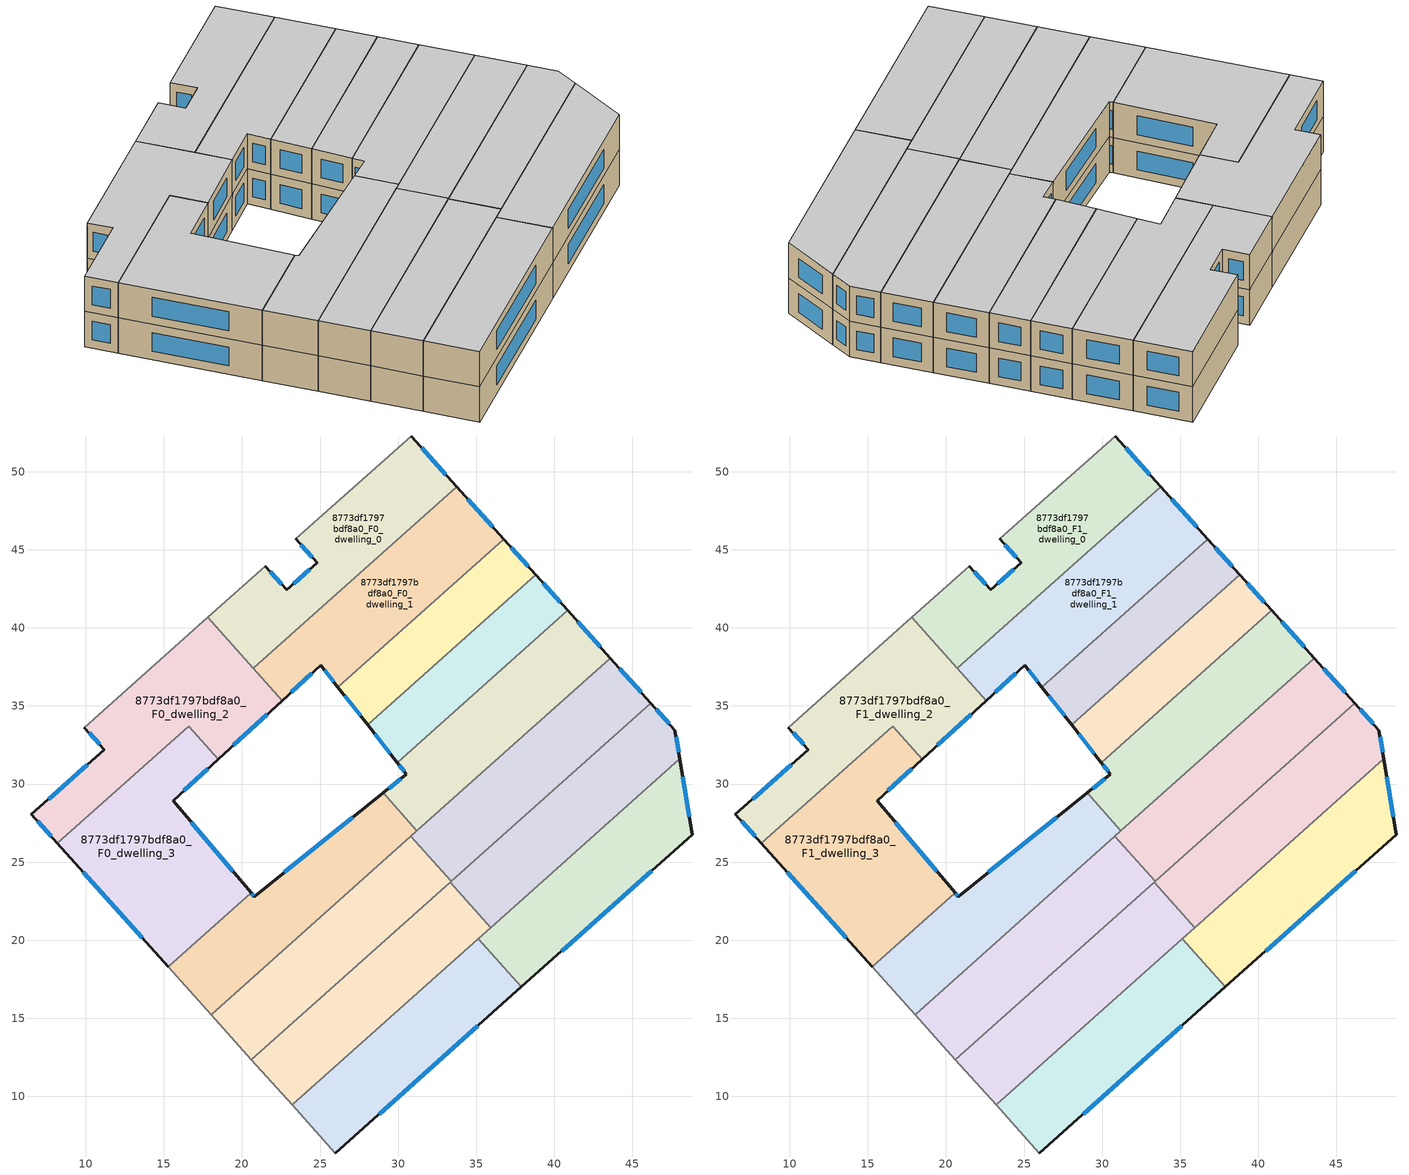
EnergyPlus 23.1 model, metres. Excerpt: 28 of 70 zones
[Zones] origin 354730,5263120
8773df1797bdf8a0_F0_dwelling_0
 floor ground (EU_floor_Construction): 30.83,52.29 33.75,49.03 20.73,37.41 17.82,40.68 21.49,43.95 22.85,42.43 24.81,44.17 23.45,45.7 z0
 wall outside (EU_wall_Construction): 23.45,45.7 24.81,44.17 22.85,42.43 21.49,43.95 / 33.75,49.03 30.83,52.29 z0:3
 wall adiabatic (EU_wall_Construction): 30.83,52.29 23.45,45.7 / 21.49,43.95 17.82,40.68 z0:3
 wall to 8773df1797bdf8a0_F0_dwelling_1 (EU_wall_Construction): 20.73,37.41 33.75,49.03 z0:3
 wall to 8773df1797bdf8a0_F0_dwelling_2 (EU_wall_Construction): 17.82,40.68 20.73,37.41 z0:3
 window (EU_Window_Construction): 22.53,42.79 21.81,43.6 / 24.35,43.76 23.31,42.84 / 23.77,45.34 24.49,44.53 / 33.06,49.8 31.51,51.52 z0.7:2.3
8773df1797bdf8a0_F0_dwelling_1
 floor ground (EU_floor_Construction): 33.75,49.03 36.76,45.68 26.15,36.21 25.05,37.62 22.57,35.35 20.73,37.41 z0
 wall outside (EU_wall_Construction): 36.76,45.68 33.75,49.03 / 22.57,35.35 25.05,37.62 26.15,36.21 z0:3
 wall to 8773df1797bdf8a0_F0_dwelling_4 (EU_wall_Construction): 26.15,36.21 36.76,45.68 z0:3
 wall to 8773df1797bdf8a0_F0_dwelling_2 (EU_wall_Construction): 20.73,37.41 22.57,35.35 z0:3
 window (EU_Window_Construction): 36.05,46.47 34.45,48.25 / 25.31,37.29 25.89,36.54 / 23.15,35.88 24.47,37.08 z0.7:2.3
8773df1797bdf8a0_F0_dwelling_10
 floor ground (EU_floor_Construction): 47.72,33.46 48.02,31.62 35.91,20.81 33.32,23.71 46.17,35.19 z0
 wall outside (EU_wall_Construction): 48.02,31.62 47.72,33.46 46.17,35.19 z0:3
 wall to 8773df1797bdf8a0_F0_dwelling_11 (EU_wall_Construction): 33.32,23.71 35.91,20.81 z0:3
 wall to 8773df1797bdf8a0_F0_dwelling_12 (EU_wall_Construction): 35.91,20.81 48.02,31.62 z0:3
 wall to 8773df1797bdf8a0_F0_dwelling_8 (EU_wall_Construction): 46.17,35.19 33.39,23.77 z0:3
 wall to 8773df1797bdf8a0_F0_dwelling_9 (EU_wall_Construction): 33.39,23.77 33.32,23.71 z0:3
 window (EU_Window_Construction): 47.95,32.05 47.79,33.03 / 47.36,33.87 46.54,34.78 z0.7:2.3
8773df1797bdf8a0_F0_dwelling_11
 floor ground (EU_floor_Construction): 33.32,23.71 35.91,20.81 23.21,9.47 20.61,12.37 z0
 wall adiabatic (EU_wall_Construction): 20.61,12.37 23.21,9.47 z0:3
 wall to 8773df1797bdf8a0_F0_dwelling_13 (EU_wall_Construction): 23.21,9.47 35.13,20.11 z0:3
 wall to 8773df1797bdf8a0_F0_dwelling_9 (EU_wall_Construction): 33.32,23.71 20.61,12.37 z0:3
 wall to 8773df1797bdf8a0_F0_dwelling_12 (EU_wall_Construction): 35.13,20.11 35.91,20.81 z0:3
8773df1797bdf8a0_F0_dwelling_12
 floor ground (EU_floor_Construction): 48.02,31.62 48.81,26.75 37.9,17.01 35.13,20.11 z0
 wall outside (EU_wall_Construction): 37.9,17.01 48.81,26.75 48.02,31.62 z0:3
 wall to 8773df1797bdf8a0_F0_dwelling_13 (EU_wall_Construction): 35.13,20.11 37.9,17.01 z0:3
 window (EU_Window_Construction): 40.46,19.3 46.25,24.46 / 48.63,27.89 48.21,30.48 z0.7:2.3
8773df1797bdf8a0_F0_dwelling_13
 floor ground (EU_floor_Construction): 35.13,20.11 37.9,17.01 25.98,6.38 23.21,9.47 z0
 wall outside (EU_wall_Construction): 25.98,6.38 37.9,17.01 z0:3
 wall adiabatic (EU_wall_Construction): 23.21,9.47 25.98,6.38 z0:3
 window (EU_Window_Construction): 28.78,8.88 35.1,14.51 z0.7:2.3
8773df1797bdf8a0_F0_dwelling_2
 floor ground (EU_floor_Construction): 17.82,40.68 22.57,35.35 18.47,31.59 16.58,33.71 8.18,26.21 6.52,28.06 11.18,32.21 9.92,33.62 z0
 wall outside (EU_wall_Construction): 9.92,33.62 11.18,32.21 6.52,28.06 8.18,26.21 / 18.47,31.59 22.57,35.35 z0:3
 wall adiabatic (EU_wall_Construction): 17.82,40.68 9.92,33.62 z0:3
 wall to 8773df1797bdf8a0_F0_dwelling_3 (EU_wall_Construction): 8.18,26.21 16.58,33.71 18.47,31.59 z0:3
 window (EU_Window_Construction): 10.09,31.24 7.62,29.03 / 10.21,33.29 10.89,32.54 / 19.44,32.47 21.61,34.47 / 6.91,27.62 7.79,26.64 z0.7:2.3
8773df1797bdf8a0_F0_dwelling_3
 floor ground (EU_floor_Construction): 18.47,31.59 15.59,28.94 20.59,23.03 15.29,18.3 8.18,26.21 16.58,33.71 z0
 wall outside (EU_wall_Construction): 20.59,23.03 15.59,28.94 18.47,31.59 / 8.18,26.21 15.29,18.3 z0:3
 wall to 8773df1797bdf8a0_F0_dwelling_7 (EU_wall_Construction): 15.29,18.3 20.59,23.03 z0:3
 window (EU_Window_Construction): 16.26,29.57 17.8,30.97 / 19.41,24.42 16.76,27.56 / 9.85,24.35 13.62,20.15 z0.7:2.3
8773df1797bdf8a0_F0_dwelling_4
 floor ground (EU_floor_Construction): 36.76,45.68 38.81,43.39 28.05,33.79 26.15,36.21 z0
 wall outside (EU_wall_Construction): 38.81,43.39 36.76,45.68 / 26.15,36.21 28.05,33.79 z0:3
 wall to 8773df1797bdf8a0_F0_dwelling_5 (EU_wall_Construction): 28.05,33.79 38.81,43.39 z0:3
 window (EU_Window_Construction): 38.33,43.93 37.24,45.15 / 26.59,35.64 27.6,34.36 z0.7:2.3
8773df1797bdf8a0_F0_dwelling_5
 floor ground (EU_floor_Construction): 38.81,43.39 40.85,41.12 29.94,31.38 28.05,33.79 z0
 wall outside (EU_wall_Construction): 40.85,41.12 38.81,43.39 / 28.05,33.79 29.94,31.38 z0:3
 wall to 8773df1797bdf8a0_F0_dwelling_6 (EU_wall_Construction): 29.94,31.38 40.85,41.12 z0:3
 window (EU_Window_Construction): 40.37,41.65 39.29,42.86 / 28.49,33.22 29.5,31.94 z0.7:2.3
8773df1797bdf8a0_F0_dwelling_6
 floor ground (EU_floor_Construction): 40.85,41.12 43.59,38.07 31.2,27 29.03,29.43 30.53,30.63 29.94,31.38 z0
 wall outside (EU_wall_Construction): 43.59,38.07 40.85,41.12 / 29.94,31.38 30.53,30.63 29.03,29.43 z0:3
 wall to 8773df1797bdf8a0_F0_dwelling_7 (EU_wall_Construction): 29.03,29.43 31.2,27 z0:3
 wall to 8773df1797bdf8a0_F0_dwelling_8 (EU_wall_Construction): 31.2,27 43.59,38.07 z0:3
 window (EU_Window_Construction): 42.95,38.78 41.49,40.4 / 30.17,30.35 29.38,29.71 / 30.08,31.2 30.39,30.81 z0.7:2.3
8773df1797bdf8a0_F0_dwelling_7
 floor ground (EU_floor_Construction): 29.03,29.43 31.2,27 18.02,15.25 15.29,18.3 20.59,23.03 20.78,22.8 z0
 wall outside (EU_wall_Construction): 29.03,29.43 20.78,22.8 20.59,23.03 z0:3
 wall adiabatic (EU_wall_Construction): 15.29,18.3 18.02,15.25 z0:3
 wall to 8773df1797bdf8a0_F0_dwelling_9 (EU_wall_Construction): 18.02,15.25 30.81,26.66 z0:3
 wall to 8773df1797bdf8a0_F0_dwelling_8 (EU_wall_Construction): 30.81,26.66 31.2,27 z0:3
 window (EU_Window_Construction): 27.09,27.87 22.72,24.36 / 20.74,22.85 20.63,22.98 z0.7:2.3
8773df1797bdf8a0_F0_dwelling_8
 floor ground (EU_floor_Construction): 43.59,38.07 46.17,35.19 33.39,23.77 30.81,26.66 z0
 wall outside (EU_wall_Construction): 46.17,35.19 43.59,38.07 z0:3
 wall to 8773df1797bdf8a0_F0_dwelling_9 (EU_wall_Construction): 30.81,26.66 33.39,23.77 z0:3
 window (EU_Window_Construction): 45.57,35.86 44.2,37.39 z0.7:2.3
8773df1797bdf8a0_F0_dwelling_9
 floor ground (EU_floor_Construction): 30.81,26.66 33.39,23.77 20.61,12.37 18.02,15.25 z0
 wall adiabatic (EU_wall_Construction): 18.02,15.25 20.61,12.37 z0:3
8773df1797bdf8a0_F1_dwelling_0
 floor to 8773df1797bdf8a0_F0_dwelling_0 (EU_floor_Construction): 30.83,52.29 33.75,49.03 20.73,37.41 17.82,40.68 21.49,43.95 22.85,42.43 24.81,44.17 23.45,45.7 z3
 wall outside (EU_wall_Construction): 23.45,45.7 24.81,44.17 22.85,42.43 21.49,43.95 / 33.75,49.03 30.83,52.29 z3:6
 wall adiabatic (EU_wall_Construction): 30.83,52.29 23.45,45.7 / 21.49,43.95 17.82,40.68 z3:6
 wall to 8773df1797bdf8a0_F1_dwelling_1 (EU_wall_Construction): 20.73,37.41 33.75,49.03 z3:6
 wall to 8773df1797bdf8a0_F1_dwelling_2 (EU_wall_Construction): 17.82,40.68 20.73,37.41 z3:6
 window (EU_Window_Construction): 22.53,42.79 21.81,43.6 / 24.35,43.76 23.31,42.84 / 23.77,45.34 24.49,44.53 / 33.06,49.8 31.51,51.52 z3.7:5.3
 ceiling to 8773df1797bdf8a0_F2_dwelling_0 (EU_floor_Construction): 24.81,44.17 22.85,42.43 21.49,43.95 17.82,40.68 20.73,37.41 33.75,49.03 30.83,52.29 23.45,45.7 z6
8773df1797bdf8a0_F1_dwelling_1
 floor to 8773df1797bdf8a0_F0_dwelling_1 (EU_floor_Construction): 33.75,49.03 36.76,45.68 26.15,36.21 25.05,37.62 22.57,35.35 20.73,37.41 z3
 wall outside (EU_wall_Construction): 36.76,45.68 33.75,49.03 / 22.57,35.35 25.05,37.62 26.15,36.21 z3:6
 wall to 8773df1797bdf8a0_F1_dwelling_4 (EU_wall_Construction): 26.15,36.21 36.76,45.68 z3:6
 wall to 8773df1797bdf8a0_F1_dwelling_2 (EU_wall_Construction): 20.73,37.41 22.57,35.35 z3:6
 window (EU_Window_Construction): 36.05,46.47 34.45,48.25 / 25.31,37.29 25.89,36.54 / 23.15,35.88 24.47,37.08 z3.7:5.3
 ceiling to 8773df1797bdf8a0_F2_dwelling_1 (EU_floor_Construction): 36.76,45.68 33.75,49.03 20.73,37.41 22.57,35.35 25.05,37.62 26.15,36.21 z6
8773df1797bdf8a0_F1_dwelling_10
 floor to 8773df1797bdf8a0_F0_dwelling_10 (EU_floor_Construction): 47.72,33.46 48.02,31.62 35.91,20.81 33.32,23.71 46.17,35.19 z3
 wall outside (EU_wall_Construction): 48.02,31.62 47.72,33.46 46.17,35.19 z3:6
 wall to 8773df1797bdf8a0_F1_dwelling_11 (EU_wall_Construction): 33.32,23.71 35.91,20.81 z3:6
 wall to 8773df1797bdf8a0_F1_dwelling_12 (EU_wall_Construction): 35.91,20.81 48.02,31.62 z3:6
 wall to 8773df1797bdf8a0_F1_dwelling_8 (EU_wall_Construction): 46.17,35.19 33.39,23.77 z3:6
 wall to 8773df1797bdf8a0_F1_dwelling_9 (EU_wall_Construction): 33.39,23.77 33.32,23.71 z3:6
 window (EU_Window_Construction): 47.95,32.05 47.79,33.03 / 47.36,33.87 46.54,34.78 z3.7:5.3
 ceiling to 8773df1797bdf8a0_F2_dwelling_10 (EU_floor_Construction): 48.02,31.62 47.72,33.46 46.17,35.19 33.32,23.71 35.91,20.81 z6
8773df1797bdf8a0_F1_dwelling_11
 floor to 8773df1797bdf8a0_F0_dwelling_11 (EU_floor_Construction): 33.32,23.71 35.91,20.81 23.21,9.47 20.61,12.37 z3
 wall adiabatic (EU_wall_Construction): 20.61,12.37 23.21,9.47 z3:6
 wall to 8773df1797bdf8a0_F1_dwelling_13 (EU_wall_Construction): 23.21,9.47 35.13,20.11 z3:6
 wall to 8773df1797bdf8a0_F1_dwelling_9 (EU_wall_Construction): 33.32,23.71 20.61,12.37 z3:6
 wall to 8773df1797bdf8a0_F1_dwelling_12 (EU_wall_Construction): 35.13,20.11 35.91,20.81 z3:6
 ceiling to 8773df1797bdf8a0_F2_dwelling_11 (EU_floor_Construction): 35.91,20.81 33.32,23.71 20.61,12.37 23.21,9.47 z6
8773df1797bdf8a0_F1_dwelling_12
 floor to 8773df1797bdf8a0_F0_dwelling_12 (EU_floor_Construction): 48.02,31.62 48.81,26.75 37.9,17.01 35.13,20.11 z3
 wall outside (EU_wall_Construction): 37.9,17.01 48.81,26.75 48.02,31.62 z3:6
 wall to 8773df1797bdf8a0_F1_dwelling_13 (EU_wall_Construction): 35.13,20.11 37.9,17.01 z3:6
 window (EU_Window_Construction): 40.46,19.3 46.25,24.46 / 48.63,27.89 48.21,30.48 z3.7:5.3
 ceiling to 8773df1797bdf8a0_F2_dwelling_12 (EU_floor_Construction): 48.81,26.75 48.02,31.62 35.13,20.11 37.9,17.01 z6
8773df1797bdf8a0_F1_dwelling_13
 floor to 8773df1797bdf8a0_F0_dwelling_13 (EU_floor_Construction): 35.13,20.11 37.9,17.01 25.98,6.38 23.21,9.47 z3
 wall outside (EU_wall_Construction): 25.98,6.38 37.9,17.01 z3:6
 wall adiabatic (EU_wall_Construction): 23.21,9.47 25.98,6.38 z3:6
 window (EU_Window_Construction): 28.78,8.88 35.1,14.51 z3.7:5.3
 ceiling to 8773df1797bdf8a0_F2_dwelling_13 (EU_floor_Construction): 37.9,17.01 35.13,20.11 23.21,9.47 25.98,6.38 z6
8773df1797bdf8a0_F1_dwelling_2
 floor to 8773df1797bdf8a0_F0_dwelling_2 (EU_floor_Construction): 17.82,40.68 22.57,35.35 18.47,31.59 16.58,33.71 8.18,26.21 6.52,28.06 11.18,32.21 9.92,33.62 z3
 wall outside (EU_wall_Construction): 9.92,33.62 11.18,32.21 6.52,28.06 8.18,26.21 / 18.47,31.59 22.57,35.35 z3:6
 wall adiabatic (EU_wall_Construction): 17.82,40.68 9.92,33.62 z3:6
 wall to 8773df1797bdf8a0_F1_dwelling_3 (EU_wall_Construction): 8.18,26.21 16.58,33.71 18.47,31.59 z3:6
 window (EU_Window_Construction): 10.09,31.24 7.62,29.03 / 10.21,33.29 10.89,32.54 / 19.44,32.47 21.61,34.47 / 6.91,27.62 7.79,26.64 z3.7:5.3
 ceiling to 8773df1797bdf8a0_F2_dwelling_2 (EU_floor_Construction): 18.47,31.59 22.57,35.35 17.82,40.68 9.92,33.62 11.18,32.21 6.52,28.06 8.18,26.21 16.58,33.71 z6
8773df1797bdf8a0_F1_dwelling_3
 floor to 8773df1797bdf8a0_F0_dwelling_3 (EU_floor_Construction): 18.47,31.59 15.59,28.94 20.59,23.03 15.29,18.3 8.18,26.21 16.58,33.71 z3
 wall outside (EU_wall_Construction): 20.59,23.03 15.59,28.94 18.47,31.59 / 8.18,26.21 15.29,18.3 z3:6
 wall to 8773df1797bdf8a0_F1_dwelling_7 (EU_wall_Construction): 15.29,18.3 20.59,23.03 z3:6
 window (EU_Window_Construction): 16.26,29.57 17.8,30.97 / 19.41,24.42 16.76,27.56 / 9.85,24.35 13.62,20.15 z3.7:5.3
 ceiling to 8773df1797bdf8a0_F2_dwelling_3 (EU_floor_Construction): 20.59,23.03 15.59,28.94 18.47,31.59 16.58,33.71 8.18,26.21 15.29,18.3 z6
8773df1797bdf8a0_F1_dwelling_4
 floor to 8773df1797bdf8a0_F0_dwelling_4 (EU_floor_Construction): 36.76,45.68 38.81,43.39 28.05,33.79 26.15,36.21 z3
 wall outside (EU_wall_Construction): 38.81,43.39 36.76,45.68 / 26.15,36.21 28.05,33.79 z3:6
 wall to 8773df1797bdf8a0_F1_dwelling_5 (EU_wall_Construction): 28.05,33.79 38.81,43.39 z3:6
 window (EU_Window_Construction): 38.33,43.93 37.24,45.15 / 26.59,35.64 27.6,34.36 z3.7:5.3
 ceiling to 8773df1797bdf8a0_F2_dwelling_4 (EU_floor_Construction): 38.81,43.39 36.76,45.68 26.15,36.21 28.05,33.79 z6
8773df1797bdf8a0_F1_dwelling_5
 floor to 8773df1797bdf8a0_F0_dwelling_5 (EU_floor_Construction): 38.81,43.39 40.85,41.12 29.94,31.38 28.05,33.79 z3
 wall outside (EU_wall_Construction): 40.85,41.12 38.81,43.39 / 28.05,33.79 29.94,31.38 z3:6
 wall to 8773df1797bdf8a0_F1_dwelling_6 (EU_wall_Construction): 29.94,31.38 40.85,41.12 z3:6
 window (EU_Window_Construction): 40.37,41.65 39.29,42.86 / 28.49,33.22 29.5,31.94 z3.7:5.3
 ceiling to 8773df1797bdf8a0_F2_dwelling_5 (EU_floor_Construction): 40.85,41.12 38.81,43.39 28.05,33.79 29.94,31.38 z6
8773df1797bdf8a0_F1_dwelling_6
 floor to 8773df1797bdf8a0_F0_dwelling_6 (EU_floor_Construction): 40.85,41.12 43.59,38.07 31.2,27 29.03,29.43 30.53,30.63 29.94,31.38 z3
 wall outside (EU_wall_Construction): 43.59,38.07 40.85,41.12 / 29.94,31.38 30.53,30.63 29.03,29.43 z3:6
 wall to 8773df1797bdf8a0_F1_dwelling_7 (EU_wall_Construction): 29.03,29.43 31.2,27 z3:6
 wall to 8773df1797bdf8a0_F1_dwelling_8 (EU_wall_Construction): 31.2,27 43.59,38.07 z3:6
 window (EU_Window_Construction): 42.95,38.78 41.49,40.4 / 30.17,30.35 29.38,29.71 / 30.08,31.2 30.39,30.81 z3.7:5.3
 ceiling to 8773df1797bdf8a0_F2_dwelling_6 (EU_floor_Construction): 43.59,38.07 40.85,41.12 29.94,31.38 30.53,30.63 29.03,29.43 31.2,27 z6
8773df1797bdf8a0_F1_dwelling_7
 floor to 8773df1797bdf8a0_F0_dwelling_7 (EU_floor_Construction): 29.03,29.43 31.2,27 18.02,15.25 15.29,18.3 20.59,23.03 20.78,22.8 z3
 wall outside (EU_wall_Construction): 29.03,29.43 20.78,22.8 20.59,23.03 z3:6
 wall adiabatic (EU_wall_Construction): 15.29,18.3 18.02,15.25 z3:6
 wall to 8773df1797bdf8a0_F1_dwelling_9 (EU_wall_Construction): 18.02,15.25 30.81,26.66 z3:6
 wall to 8773df1797bdf8a0_F1_dwelling_8 (EU_wall_Construction): 30.81,26.66 31.2,27 z3:6
 window (EU_Window_Construction): 27.09,27.87 22.72,24.36 / 20.74,22.85 20.63,22.98 z3.7:5.3
 ceiling to 8773df1797bdf8a0_F2_dwelling_7 (EU_floor_Construction): 31.2,27 29.03,29.43 20.78,22.8 20.59,23.03 15.29,18.3 18.02,15.25 z6
8773df1797bdf8a0_F1_dwelling_8
 floor to 8773df1797bdf8a0_F0_dwelling_8 (EU_floor_Construction): 43.59,38.07 46.17,35.19 33.39,23.77 30.81,26.66 z3
 wall outside (EU_wall_Construction): 46.17,35.19 43.59,38.07 z3:6
 wall to 8773df1797bdf8a0_F1_dwelling_9 (EU_wall_Construction): 30.81,26.66 33.39,23.77 z3:6
 window (EU_Window_Construction): 45.57,35.86 44.2,37.39 z3.7:5.3
 ceiling to 8773df1797bdf8a0_F2_dwelling_8 (EU_floor_Construction): 46.17,35.19 43.59,38.07 30.81,26.66 33.39,23.77 z6
8773df1797bdf8a0_F1_dwelling_9
 floor to 8773df1797bdf8a0_F0_dwelling_9 (EU_floor_Construction): 30.81,26.66 33.39,23.77 20.61,12.37 18.02,15.25 z3
 wall adiabatic (EU_wall_Construction): 18.02,15.25 20.61,12.37 z3:6
 ceiling to 8773df1797bdf8a0_F2_dwelling_9 (EU_floor_Construction): 33.39,23.77 30.81,26.66 18.02,15.25 20.61,12.37 z6
[Building]
EU S2 Campaign: North Axis=0; Terrain=City; Solar Distribution=FullExterior
[Site:Location]
Budapest.Ferenc.Liszt.Intl.AP: Latitude=47.437; Longitude=19.256; Time Zone=1; Elevation=185
[SizingPeriod:WeatherFileDays]
AnnualSizingPeriod: Begin Month=1; Begin Day of Month=1; End Month=12; End Day of Month=31; Day of Week for Start Day=Monday; Use Weather File Daylight Saving Period=No; Use Weather File Rain and Snow Indicators=No
[MATERIAL]
EU_InternalMass_Material: Roughness=MediumRough; Thickness=0.1; Conductivity=1; Density=1800; Specific Heat=900; Thermal Absorptance=0.9; Solar Absorptance=0.7; Visible Absorptance=0.7
[MATERIAL:NOMASS] Roughness=MediumRough; Thermal Absorptance=0.9; Solar Absorptance=0.7; Visible Absorptance=0.7
Name | Thermal Resistance
EU_wall_NoMass | 0.832559
EU_floor_NoMass | 0.872794
[WINDOWMATERIAL:SIMPLEGLAZINGSYSTEM]
EU_Window_SimpleGlazing: UFactor=2.79869; Solar Heat Gain Coefficient=0.75; Visible Transmittance=0.75
[CONSTRUCTION]
EU_wall_Construction: EU_wall_NoMass
EU_floor_Construction: EU_floor_NoMass
EU_Window_Construction: EU_Window_SimpleGlazing
EU_InternalMass_Construction: EU_InternalMass_Material
[ZONE] Type=1; Multiplier=1; Ceiling Height=autocalculate; Floor Area=autocalculate; Part of Total Floor Area=Yes
Name | Volume
8773df1797bdf8a0_F0_dwelling_0; 8773df1797bdf8a0_F1_dwelling_0 | 212.594
8773df1797bdf8a0_F0_dwelling_1; 8773df1797bdf8a0_F1_dwelling_1 | 218.421
8773df1797bdf8a0_F0_dwelling_10; 8773df1797bdf8a0_F1_dwelling_10 | 198.93
8773df1797bdf8a0_F0_dwelling_11; 8773df1797bdf8a0_F1_dwelling_11 | 198.931
8773df1797bdf8a0_F0_dwelling_12; 8773df1797bdf8a0_F1_dwelling_12 | 198.965
8773df1797bdf8a0_F0_dwelling_13; 8773df1797bdf8a0_F1_dwelling_13 | 198.981
8773df1797bdf8a0_F0_dwelling_2; 8773df1797bdf8a0_F1_dwelling_2 | 232.085
8773df1797bdf8a0_F0_dwelling_3; 8773df1797bdf8a0_F1_dwelling_3 | 265.197
8773df1797bdf8a0_F0_dwelling_4; 8773df1797bdf8a0_F1_dwelling_4 | 132.079
8773df1797bdf8a0_F0_dwelling_5; 8773df1797bdf8a0_F1_dwelling_5 | 133.341
8773df1797bdf8a0_F0_dwelling_6; 8773df1797bdf8a0_F1_dwelling_6 | 198.934
8773df1797bdf8a0_F0_dwelling_7; 8773df1797bdf8a0_F1_dwelling_7 | 198.952
8773df1797bdf8a0_F0_dwelling_8; 8773df1797bdf8a0_F1_dwelling_8 | 198.966
8773df1797bdf8a0_F0_dwelling_9; 8773df1797bdf8a0_F1_dwelling_9 | 198.944
[INTERNALMASS] Construction=EU_InternalMass_Construction
Name | Zone or ZoneList | Surface Area
8773df1797bdf8a0_F0_dwelling_0_EU_InternalMass | 8773df1797bdf8a0_F0_dwelling_0 | 70.8596
8773df1797bdf8a0_F0_dwelling_1_EU_InternalMass | 8773df1797bdf8a0_F0_dwelling_1 | 72.8072
8773df1797bdf8a0_F0_dwelling_2_EU_InternalMass | 8773df1797bdf8a0_F0_dwelling_2 | 77.362
8773df1797bdf8a0_F0_dwelling_3_EU_InternalMass | 8773df1797bdf8a0_F0_dwelling_3 | 88.4031
8773df1797bdf8a0_F0_dwelling_4_EU_InternalMass | 8773df1797bdf8a0_F0_dwelling_4 | 44.0262
8773df1797bdf8a0_F0_dwelling_5_EU_InternalMass | 8773df1797bdf8a0_F0_dwelling_5 | 44.4469
8773df1797bdf8a0_F0_dwelling_6_EU_InternalMass | 8773df1797bdf8a0_F0_dwelling_6 | 66.3101
8773df1797bdf8a0_F0_dwelling_7_EU_InternalMass | 8773df1797bdf8a0_F0_dwelling_7 | 66.3178
8773df1797bdf8a0_F0_dwelling_8_EU_InternalMass | 8773df1797bdf8a0_F0_dwelling_8 | 66.3223
8773df1797bdf8a0_F0_dwelling_9_EU_InternalMass | 8773df1797bdf8a0_F0_dwelling_9 | 66.3138
8773df1797bdf8a0_F0_dwelling_10_EU_InternalMass | 8773df1797bdf8a0_F0_dwelling_10 | 66.3098
8773df1797bdf8a0_F0_dwelling_11_EU_InternalMass | 8773df1797bdf8a0_F0_dwelling_11 | 66.31
8773df1797bdf8a0_F0_dwelling_12_EU_InternalMass | 8773df1797bdf8a0_F0_dwelling_12 | 66.3229
8773df1797bdf8a0_F0_dwelling_13_EU_InternalMass | 8773df1797bdf8a0_F0_dwelling_13 | 66.3272
8773df1797bdf8a0_F1_dwelling_0_EU_InternalMass | 8773df1797bdf8a0_F1_dwelling_0 | 70.8596
8773df1797bdf8a0_F1_dwelling_1_EU_InternalMass | 8773df1797bdf8a0_F1_dwelling_1 | 72.8072
8773df1797bdf8a0_F1_dwelling_2_EU_InternalMass | 8773df1797bdf8a0_F1_dwelling_2 | 77.362
8773df1797bdf8a0_F1_dwelling_3_EU_InternalMass | 8773df1797bdf8a0_F1_dwelling_3 | 88.4031
8773df1797bdf8a0_F1_dwelling_4_EU_InternalMass | 8773df1797bdf8a0_F1_dwelling_4 | 44.0262
8773df1797bdf8a0_F1_dwelling_5_EU_InternalMass | 8773df1797bdf8a0_F1_dwelling_5 | 44.4469
8773df1797bdf8a0_F1_dwelling_6_EU_InternalMass | 8773df1797bdf8a0_F1_dwelling_6 | 66.3101
8773df1797bdf8a0_F1_dwelling_7_EU_InternalMass | 8773df1797bdf8a0_F1_dwelling_7 | 66.3178
8773df1797bdf8a0_F1_dwelling_8_EU_InternalMass | 8773df1797bdf8a0_F1_dwelling_8 | 66.3223
8773df1797bdf8a0_F1_dwelling_9_EU_InternalMass | 8773df1797bdf8a0_F1_dwelling_9 | 66.3138
8773df1797bdf8a0_F1_dwelling_10_EU_InternalMass | 8773df1797bdf8a0_F1_dwelling_10 | 66.3098
8773df1797bdf8a0_F1_dwelling_11_EU_InternalMass | 8773df1797bdf8a0_F1_dwelling_11 | 66.31
8773df1797bdf8a0_F1_dwelling_12_EU_InternalMass | 8773df1797bdf8a0_F1_dwelling_12 | 66.3229
8773df1797bdf8a0_F1_dwelling_13_EU_InternalMass | 8773df1797bdf8a0_F1_dwelling_13 | 66.3272
[OTHEREQUIPMENT] Fuel Type=Electricity; Design Level Calculation Method=Watts/Area; Power per Zone Floor Area=1; Fraction Latent=0; Fraction Radiant=0; Fraction Lost=0; Carbon Dioxide Generation Rate=0; EndUse Subcategory=EU_Step8_InternalGains
Name | Zone or ZoneList or Space or SpaceList | Schedule
EU_Step8_InternalGain_8773df1797bdf8a0_F0_dwelling_0_f000 | 8773df1797bdf8a0_F0_dwelling_0 | EU_Step8_GainSchedule_8773df1797bdf8a0_F0_dwelling_0_f000
EU_Step8_InternalGain_8773df1797bdf8a0_F0_dwelling_1_f000 | 8773df1797bdf8a0_F0_dwelling_1 | EU_Step8_GainSchedule_8773df1797bdf8a0_F0_dwelling_1_f000
EU_Step8_InternalGain_8773df1797bdf8a0_F0_dwelling_2_f000 | 8773df1797bdf8a0_F0_dwelling_2 | EU_Step8_GainSchedule_8773df1797bdf8a0_F0_dwelling_2_f000
EU_Step8_InternalGain_8773df1797bdf8a0_F0_dwelling_3_f000 | 8773df1797bdf8a0_F0_dwelling_3 | EU_Step8_GainSchedule_8773df1797bdf8a0_F0_dwelling_3_f000
EU_Step8_InternalGain_8773df1797bdf8a0_F0_dwelling_4_f000 | 8773df1797bdf8a0_F0_dwelling_4 | EU_Step8_GainSchedule_8773df1797bdf8a0_F0_dwelling_4_f000
EU_Step8_InternalGain_8773df1797bdf8a0_F0_dwelling_5_f000 | 8773df1797bdf8a0_F0_dwelling_5 | EU_Step8_GainSchedule_8773df1797bdf8a0_F0_dwelling_5_f000
EU_Step8_InternalGain_8773df1797bdf8a0_F0_dwelling_6_f000 | 8773df1797bdf8a0_F0_dwelling_6 | EU_Step8_GainSchedule_8773df1797bdf8a0_F0_dwelling_6_f000
EU_Step8_InternalGain_8773df1797bdf8a0_F0_dwelling_7_f000 | 8773df1797bdf8a0_F0_dwelling_7 | EU_Step8_GainSchedule_8773df1797bdf8a0_F0_dwelling_7_f000
EU_Step8_InternalGain_8773df1797bdf8a0_F0_dwelling_8_f000 | 8773df1797bdf8a0_F0_dwelling_8 | EU_Step8_GainSchedule_8773df1797bdf8a0_F0_dwelling_8_f000
EU_Step8_InternalGain_8773df1797bdf8a0_F0_dwelling_9_f000 | 8773df1797bdf8a0_F0_dwelling_9 | EU_Step8_GainSchedule_8773df1797bdf8a0_F0_dwelling_9_f000
EU_Step8_InternalGain_8773df1797bdf8a0_F0_dwelling_10_f000 | 8773df1797bdf8a0_F0_dwelling_10 | EU_Step8_GainSchedule_8773df1797bdf8a0_F0_dwelling_10_f000
EU_Step8_InternalGain_8773df1797bdf8a0_F0_dwelling_11_f000 | 8773df1797bdf8a0_F0_dwelling_11 | EU_Step8_GainSchedule_8773df1797bdf8a0_F0_dwelling_11_f000
EU_Step8_InternalGain_8773df1797bdf8a0_F0_dwelling_12_f000 | 8773df1797bdf8a0_F0_dwelling_12 | EU_Step8_GainSchedule_8773df1797bdf8a0_F0_dwelling_12_f000
EU_Step8_InternalGain_8773df1797bdf8a0_F0_dwelling_13_f000 | 8773df1797bdf8a0_F0_dwelling_13 | EU_Step8_GainSchedule_8773df1797bdf8a0_F0_dwelling_13_f000
EU_Step8_InternalGain_8773df1797bdf8a0_F1_dwelling_0_f000 | 8773df1797bdf8a0_F1_dwelling_0 | EU_Step8_GainSchedule_8773df1797bdf8a0_F1_dwelling_0_f000
EU_Step8_InternalGain_8773df1797bdf8a0_F1_dwelling_1_f000 | 8773df1797bdf8a0_F1_dwelling_1 | EU_Step8_GainSchedule_8773df1797bdf8a0_F1_dwelling_1_f000
EU_Step8_InternalGain_8773df1797bdf8a0_F1_dwelling_2_f000 | 8773df1797bdf8a0_F1_dwelling_2 | EU_Step8_GainSchedule_8773df1797bdf8a0_F1_dwelling_2_f000
EU_Step8_InternalGain_8773df1797bdf8a0_F1_dwelling_3_f000 | 8773df1797bdf8a0_F1_dwelling_3 | EU_Step8_GainSchedule_8773df1797bdf8a0_F1_dwelling_3_f000
EU_Step8_InternalGain_8773df1797bdf8a0_F1_dwelling_4_f000 | 8773df1797bdf8a0_F1_dwelling_4 | EU_Step8_GainSchedule_8773df1797bdf8a0_F1_dwelling_4_f000
EU_Step8_InternalGain_8773df1797bdf8a0_F1_dwelling_5_f000 | 8773df1797bdf8a0_F1_dwelling_5 | EU_Step8_GainSchedule_8773df1797bdf8a0_F1_dwelling_5_f000
EU_Step8_InternalGain_8773df1797bdf8a0_F1_dwelling_6_f000 | 8773df1797bdf8a0_F1_dwelling_6 | EU_Step8_GainSchedule_8773df1797bdf8a0_F1_dwelling_6_f000
EU_Step8_InternalGain_8773df1797bdf8a0_F1_dwelling_7_f000 | 8773df1797bdf8a0_F1_dwelling_7 | EU_Step8_GainSchedule_8773df1797bdf8a0_F1_dwelling_7_f000
EU_Step8_InternalGain_8773df1797bdf8a0_F1_dwelling_8_f000 | 8773df1797bdf8a0_F1_dwelling_8 | EU_Step8_GainSchedule_8773df1797bdf8a0_F1_dwelling_8_f000
EU_Step8_InternalGain_8773df1797bdf8a0_F1_dwelling_9_f000 | 8773df1797bdf8a0_F1_dwelling_9 | EU_Step8_GainSchedule_8773df1797bdf8a0_F1_dwelling_9_f000
EU_Step8_InternalGain_8773df1797bdf8a0_F1_dwelling_10_f000 | 8773df1797bdf8a0_F1_dwelling_10 | EU_Step8_GainSchedule_8773df1797bdf8a0_F1_dwelling_10_f000
EU_Step8_InternalGain_8773df1797bdf8a0_F1_dwelling_11_f000 | 8773df1797bdf8a0_F1_dwelling_11 | EU_Step8_GainSchedule_8773df1797bdf8a0_F1_dwelling_11_f000
EU_Step8_InternalGain_8773df1797bdf8a0_F1_dwelling_12_f000 | 8773df1797bdf8a0_F1_dwelling_12 | EU_Step8_GainSchedule_8773df1797bdf8a0_F1_dwelling_12_f000
EU_Step8_InternalGain_8773df1797bdf8a0_F1_dwelling_13_f000 | 8773df1797bdf8a0_F1_dwelling_13 | EU_Step8_GainSchedule_8773df1797bdf8a0_F1_dwelling_13_f000
[ZONEVENTILATION:DESIGNFLOWRATE] Schedule=EU_AlwaysOn; Design Flow Rate Calculation Method=AirChanges/Hour; Air Changes per Hour=0.475469; Ventilation Type=Natural; Fan Pressure Rise=0; Fan Total Efficiency=1; Constant Term Coefficient=1; Temperature Term Coefficient=0; Velocity Term Coefficient=0; Velocity Squared Term Coefficient=0; Minimum Indoor Temperature=-100; Maximum Indoor Temperature=100; Delta Temperature=-100; Minimum Outdoor Temperature=-100; Maximum Outdoor Temperature=100; Maximum Wind Speed=40
Name | Zone or ZoneList or Space or SpaceList
EU_ConstantAir_8773df1797bdf8a0_F0_dwelling_0 | 8773df1797bdf8a0_F0_dwelling_0
EU_ConstantAir_8773df1797bdf8a0_F0_dwelling_1 | 8773df1797bdf8a0_F0_dwelling_1
EU_ConstantAir_8773df1797bdf8a0_F0_dwelling_2 | 8773df1797bdf8a0_F0_dwelling_2
EU_ConstantAir_8773df1797bdf8a0_F0_dwelling_3 | 8773df1797bdf8a0_F0_dwelling_3
EU_ConstantAir_8773df1797bdf8a0_F0_dwelling_4 | 8773df1797bdf8a0_F0_dwelling_4
EU_ConstantAir_8773df1797bdf8a0_F0_dwelling_5 | 8773df1797bdf8a0_F0_dwelling_5
EU_ConstantAir_8773df1797bdf8a0_F0_dwelling_6 | 8773df1797bdf8a0_F0_dwelling_6
EU_ConstantAir_8773df1797bdf8a0_F0_dwelling_7 | 8773df1797bdf8a0_F0_dwelling_7
EU_ConstantAir_8773df1797bdf8a0_F0_dwelling_8 | 8773df1797bdf8a0_F0_dwelling_8
EU_ConstantAir_8773df1797bdf8a0_F0_dwelling_9 | 8773df1797bdf8a0_F0_dwelling_9
EU_ConstantAir_8773df1797bdf8a0_F0_dwelling_10 | 8773df1797bdf8a0_F0_dwelling_10
EU_ConstantAir_8773df1797bdf8a0_F0_dwelling_11 | 8773df1797bdf8a0_F0_dwelling_11
EU_ConstantAir_8773df1797bdf8a0_F0_dwelling_12 | 8773df1797bdf8a0_F0_dwelling_12
EU_ConstantAir_8773df1797bdf8a0_F0_dwelling_13 | 8773df1797bdf8a0_F0_dwelling_13
EU_ConstantAir_8773df1797bdf8a0_F1_dwelling_0 | 8773df1797bdf8a0_F1_dwelling_0
EU_ConstantAir_8773df1797bdf8a0_F1_dwelling_1 | 8773df1797bdf8a0_F1_dwelling_1
EU_ConstantAir_8773df1797bdf8a0_F1_dwelling_2 | 8773df1797bdf8a0_F1_dwelling_2
EU_ConstantAir_8773df1797bdf8a0_F1_dwelling_3 | 8773df1797bdf8a0_F1_dwelling_3
EU_ConstantAir_8773df1797bdf8a0_F1_dwelling_4 | 8773df1797bdf8a0_F1_dwelling_4
EU_ConstantAir_8773df1797bdf8a0_F1_dwelling_5 | 8773df1797bdf8a0_F1_dwelling_5
EU_ConstantAir_8773df1797bdf8a0_F1_dwelling_6 | 8773df1797bdf8a0_F1_dwelling_6
EU_ConstantAir_8773df1797bdf8a0_F1_dwelling_7 | 8773df1797bdf8a0_F1_dwelling_7
EU_ConstantAir_8773df1797bdf8a0_F1_dwelling_8 | 8773df1797bdf8a0_F1_dwelling_8
EU_ConstantAir_8773df1797bdf8a0_F1_dwelling_9 | 8773df1797bdf8a0_F1_dwelling_9
EU_ConstantAir_8773df1797bdf8a0_F1_dwelling_10 | 8773df1797bdf8a0_F1_dwelling_10
EU_ConstantAir_8773df1797bdf8a0_F1_dwelling_11 | 8773df1797bdf8a0_F1_dwelling_11
EU_ConstantAir_8773df1797bdf8a0_F1_dwelling_12 | 8773df1797bdf8a0_F1_dwelling_12
EU_ConstantAir_8773df1797bdf8a0_F1_dwelling_13 | 8773df1797bdf8a0_F1_dwelling_13
[HVACTEMPLATE:THERMOSTAT] Constant Heating Setpoint=20; Constant Cooling Setpoint=50
EU_HeatOnly_8773df1797bdf8a0_F0_dwelling_0; EU_HeatOnly_8773df1797bdf8a0_F0_dwelling_1; EU_HeatOnly_8773df1797bdf8a0_F0_dwelling_2; EU_HeatOnly_8773df1797bdf8a0_F0_dwelling_3; EU_HeatOnly_8773df1797bdf8a0_F0_dwelling_4; EU_HeatOnly_8773df1797bdf8a0_F0_dwelling_5; EU_HeatOnly_8773df1797bdf8a0_F0_dwelling_6; EU_HeatOnly_8773df1797bdf8a0_F0_dwelling_7; EU_HeatOnly_8773df1797bdf8a0_F0_dwelling_8; EU_HeatOnly_8773df1797bdf8a0_F0_dwelling_9; EU_HeatOnly_8773df1797bdf8a0_F0_dwelling_10; EU_HeatOnly_8773df1797bdf8a0_F0_dwelling_11; EU_HeatOnly_8773df1797bdf8a0_F0_dwelling_12; EU_HeatOnly_8773df1797bdf8a0_F0_dwelling_13; EU_HeatOnly_8773df1797bdf8a0_F1_dwelling_0; EU_HeatOnly_8773df1797bdf8a0_F1_dwelling_1; EU_HeatOnly_8773df1797bdf8a0_F1_dwelling_2; EU_HeatOnly_8773df1797bdf8a0_F1_dwelling_3; EU_HeatOnly_8773df1797bdf8a0_F1_dwelling_4; EU_HeatOnly_8773df1797bdf8a0_F1_dwelling_5; EU_HeatOnly_8773df1797bdf8a0_F1_dwelling_6; EU_HeatOnly_8773df1797bdf8a0_F1_dwelling_7; EU_HeatOnly_8773df1797bdf8a0_F1_dwelling_8; EU_HeatOnly_8773df1797bdf8a0_F1_dwelling_9; EU_HeatOnly_8773df1797bdf8a0_F1_dwelling_10; EU_HeatOnly_8773df1797bdf8a0_F1_dwelling_11; EU_HeatOnly_8773df1797bdf8a0_F1_dwelling_12; EU_HeatOnly_8773df1797bdf8a0_F1_dwelling_13; EU_HeatOnly_8773df1797bdf8a0_F2_dwelling_0; EU_HeatOnly_8773df1797bdf8a0_F2_dwelling_1; EU_HeatOnly_8773df1797bdf8a0_F2_dwelling_2; EU_HeatOnly_8773df1797bdf8a0_F2_dwelling_3; EU_HeatOnly_8773df1797bdf8a0_F2_dwelling_4; EU_HeatOnly_8773df1797bdf8a0_F2_dwelling_5; EU_HeatOnly_8773df1797bdf8a0_F2_dwelling_6; EU_HeatOnly_8773df1797bdf8a0_F2_dwelling_7; EU_HeatOnly_8773df1797bdf8a0_F2_dwelling_8; EU_HeatOnly_8773df1797bdf8a0_F2_dwelling_9; EU_HeatOnly_8773df1797bdf8a0_F2_dwelling_10; EU_HeatOnly_8773df1797bdf8a0_F2_dwelling_11; EU_HeatOnly_8773df1797bdf8a0_F2_dwelling_12; EU_HeatOnly_8773df1797bdf8a0_F2_dwelling_13; EU_HeatOnly_8773df1797bdf8a0_F3_dwelling_0; EU_HeatOnly_8773df1797bdf8a0_F3_dwelling_1; EU_HeatOnly_8773df1797bdf8a0_F3_dwelling_2; EU_HeatOnly_8773df1797bdf8a0_F3_dwelling_3; EU_HeatOnly_8773df1797bdf8a0_F3_dwelling_4; EU_HeatOnly_8773df1797bdf8a0_F3_dwelling_5; EU_HeatOnly_8773df1797bdf8a0_F3_dwelling_6; EU_HeatOnly_8773df1797bdf8a0_F3_dwelling_7; EU_HeatOnly_8773df1797bdf8a0_F3_dwelling_8; EU_HeatOnly_8773df1797bdf8a0_F3_dwelling_9; EU_HeatOnly_8773df1797bdf8a0_F3_dwelling_10; EU_HeatOnly_8773df1797bdf8a0_F3_dwelling_11; EU_HeatOnly_8773df1797bdf8a0_F3_dwelling_12; EU_HeatOnly_8773df1797bdf8a0_F3_dwelling_13; EU_HeatOnly_8773df1797bdf8a0_F4_dwelling_0; EU_HeatOnly_8773df1797bdf8a0_F4_dwelling_1; EU_HeatOnly_8773df1797bdf8a0_F4_dwelling_2; EU_HeatOnly_8773df1797bdf8a0_F4_dwelling_3; EU_HeatOnly_8773df1797bdf8a0_F4_dwelling_4; EU_HeatOnly_8773df1797bdf8a0_F4_dwelling_5; EU_HeatOnly_8773df1797bdf8a0_F4_dwelling_6; EU_HeatOnly_8773df1797bdf8a0_F4_dwelling_7; EU_HeatOnly_8773df1797bdf8a0_F4_dwelling_8; EU_HeatOnly_8773df1797bdf8a0_F4_dwelling_9; EU_HeatOnly_8773df1797bdf8a0_F4_dwelling_10; EU_HeatOnly_8773df1797bdf8a0_F4_dwelling_11; EU_HeatOnly_8773df1797bdf8a0_F4_dwelling_12; EU_HeatOnly_8773df1797bdf8a0_F4_dwelling_13
[HVACTEMPLATE:ZONE:IDEALLOADSAIRSYSTEM] System Availability Schedule=EU_AlwaysOn; Maximum Heating Supply Air Temperature=50; Minimum Cooling Supply Air Temperature=13; Maximum Heating Supply Air Humidity Ratio=0.0156; Minimum Cooling Supply Air Humidity Ratio=0.0077; Heating Limit=NoLimit; Cooling Limit=NoLimit; Heating Availability Schedule=EU_AlwaysOn; Cooling Availability Schedule=EU_CoolingOff; Dehumidification Control Type=ConstantSensibleHeatRatio; Cooling Sensible Heat Ratio=0.7; Dehumidification Setpoint=60; Humidification Control Type=None; Humidification Setpoint=30; Outdoor Air Method=None; Outdoor Air Flow Rate per Person=0.00944; Outdoor Air Flow Rate per Zone Floor Area=0; Outdoor Air Flow Rate per Zone=0; Demand Controlled Ventilation Type=None; Outdoor Air Economizer Type=NoEconomizer; Heat Recovery Type=None; Sensible Heat Recovery Effectiveness=0.7; Latent Heat Recovery Effectiveness=0.65
Name | Template Thermostat
8773df1797bdf8a0_F0_dwelling_0 | EU_HeatOnly_8773df1797bdf8a0_F0_dwelling_0
8773df1797bdf8a0_F0_dwelling_1 | EU_HeatOnly_8773df1797bdf8a0_F0_dwelling_1
8773df1797bdf8a0_F0_dwelling_2 | EU_HeatOnly_8773df1797bdf8a0_F0_dwelling_2
8773df1797bdf8a0_F0_dwelling_3 | EU_HeatOnly_8773df1797bdf8a0_F0_dwelling_3
8773df1797bdf8a0_F0_dwelling_4 | EU_HeatOnly_8773df1797bdf8a0_F0_dwelling_4
8773df1797bdf8a0_F0_dwelling_5 | EU_HeatOnly_8773df1797bdf8a0_F0_dwelling_5
8773df1797bdf8a0_F0_dwelling_6 | EU_HeatOnly_8773df1797bdf8a0_F0_dwelling_6
8773df1797bdf8a0_F0_dwelling_7 | EU_HeatOnly_8773df1797bdf8a0_F0_dwelling_7
8773df1797bdf8a0_F0_dwelling_8 | EU_HeatOnly_8773df1797bdf8a0_F0_dwelling_8
8773df1797bdf8a0_F0_dwelling_9 | EU_HeatOnly_8773df1797bdf8a0_F0_dwelling_9
8773df1797bdf8a0_F0_dwelling_10 | EU_HeatOnly_8773df1797bdf8a0_F0_dwelling_10
8773df1797bdf8a0_F0_dwelling_11 | EU_HeatOnly_8773df1797bdf8a0_F0_dwelling_11
8773df1797bdf8a0_F0_dwelling_12 | EU_HeatOnly_8773df1797bdf8a0_F0_dwelling_12
8773df1797bdf8a0_F0_dwelling_13 | EU_HeatOnly_8773df1797bdf8a0_F0_dwelling_13
8773df1797bdf8a0_F1_dwelling_0 | EU_HeatOnly_8773df1797bdf8a0_F1_dwelling_0
8773df1797bdf8a0_F1_dwelling_1 | EU_HeatOnly_8773df1797bdf8a0_F1_dwelling_1
8773df1797bdf8a0_F1_dwelling_2 | EU_HeatOnly_8773df1797bdf8a0_F1_dwelling_2
8773df1797bdf8a0_F1_dwelling_3 | EU_HeatOnly_8773df1797bdf8a0_F1_dwelling_3
8773df1797bdf8a0_F1_dwelling_4 | EU_HeatOnly_8773df1797bdf8a0_F1_dwelling_4
8773df1797bdf8a0_F1_dwelling_5 | EU_HeatOnly_8773df1797bdf8a0_F1_dwelling_5
8773df1797bdf8a0_F1_dwelling_6 | EU_HeatOnly_8773df1797bdf8a0_F1_dwelling_6
8773df1797bdf8a0_F1_dwelling_7 | EU_HeatOnly_8773df1797bdf8a0_F1_dwelling_7
8773df1797bdf8a0_F1_dwelling_8 | EU_HeatOnly_8773df1797bdf8a0_F1_dwelling_8
8773df1797bdf8a0_F1_dwelling_9 | EU_HeatOnly_8773df1797bdf8a0_F1_dwelling_9
8773df1797bdf8a0_F1_dwelling_10 | EU_HeatOnly_8773df1797bdf8a0_F1_dwelling_10
8773df1797bdf8a0_F1_dwelling_11 | EU_HeatOnly_8773df1797bdf8a0_F1_dwelling_11
8773df1797bdf8a0_F1_dwelling_12 | EU_HeatOnly_8773df1797bdf8a0_F1_dwelling_12
8773df1797bdf8a0_F1_dwelling_13 | EU_HeatOnly_8773df1797bdf8a0_F1_dwelling_13
[SIZING:ZONE] Zone Cooling Design Supply Air Temperature Input Method=SupplyAirTemperature; Zone Cooling Design Supply Air Temperature=13; Zone Heating Design Supply Air Temperature Input Method=SupplyAirTemperature; Zone Heating Design Supply Air Temperature=50; Zone Cooling Design Supply Air Humidity Ratio=0.008; Zone Heating Design Supply Air Humidity Ratio=0.008; Cooling Design Air Flow Method=DesignDay; Cooling Design Air Flow Rate=0; Cooling Minimum Air Flow per Zone Floor Area=0.000762; Cooling Minimum Air Flow=0; Cooling Minimum Air Flow Fraction=0.2; Heating Design Air Flow Method=DesignDay; Heating Design Air Flow Rate=0; Heating Maximum Air Flow per Zone Floor Area=0.002032; Heating Maximum Air Flow=0.141576; Heating Maximum Air Flow Fraction=0.3; Account for Dedicated Outdoor Air System=No; Dedicated Outdoor Air System Control Strategy=NeutralSupplyAir; Dedicated Outdoor Air Low Setpoint Temperature for Design=autosize; Dedicated Outdoor Air High Setpoint Temperature for Design=autosize; Zone Load Sizing Method=Sensible Load Only No Latent Load; Zone Latent Cooling Design Supply Air Humidity Ratio Input Method=HumidityRatioDifference; Zone Cooling Design Supply Air Humidity Ratio Difference=0.005; Zone Latent Heating Design Supply Air Humidity Ratio Input Method=HumidityRatioDifference; Zone Humidification Design Supply Air Humidity Ratio Difference=0.005
8773df1797bdf8a0_F0_dwelling_0; 8773df1797bdf8a0_F0_dwelling_1; 8773df1797bdf8a0_F0_dwelling_2; 8773df1797bdf8a0_F0_dwelling_3; 8773df1797bdf8a0_F0_dwelling_4; 8773df1797bdf8a0_F0_dwelling_5; 8773df1797bdf8a0_F0_dwelling_6; 8773df1797bdf8a0_F0_dwelling_7; 8773df1797bdf8a0_F0_dwelling_8; 8773df1797bdf8a0_F0_dwelling_9; 8773df1797bdf8a0_F0_dwelling_10; 8773df1797bdf8a0_F0_dwelling_11; 8773df1797bdf8a0_F0_dwelling_12; 8773df1797bdf8a0_F0_dwelling_13; 8773df1797bdf8a0_F1_dwelling_0; 8773df1797bdf8a0_F1_dwelling_1; 8773df1797bdf8a0_F1_dwelling_2; 8773df1797bdf8a0_F1_dwelling_3; 8773df1797bdf8a0_F1_dwelling_4; 8773df1797bdf8a0_F1_dwelling_5; 8773df1797bdf8a0_F1_dwelling_6; 8773df1797bdf8a0_F1_dwelling_7; 8773df1797bdf8a0_F1_dwelling_8; 8773df1797bdf8a0_F1_dwelling_9; 8773df1797bdf8a0_F1_dwelling_10; 8773df1797bdf8a0_F1_dwelling_11; 8773df1797bdf8a0_F1_dwelling_12; 8773df1797bdf8a0_F1_dwelling_13
[SCHEDULE:CONSTANT]
Name | Hourly Value
EU_AlwaysOn | 1
EU_CoolingOff | 0
[SCHEDULE:FILE] Column Number=1; Rows to Skip at Top=0; Number of Hours of Data=8760; Column Separator=Comma; Interpolate to Timestep=No; Minutes per Item=60; Adjust Schedule for Daylight Savings=Yes
Name | File
EU_Step8_GainSchedule_8773df1797bdf8a0_F0_dwelling_0_f000 | ../../schedules/8773df1797bdf8a0/8773df1797bdf8a0_F0_dwelling_0_f000_gain.csv
EU_Step8_GainSchedule_8773df1797bdf8a0_F0_dwelling_1_f000 | ../../schedules/8773df1797bdf8a0/8773df1797bdf8a0_F0_dwelling_1_f000_gain.csv
EU_Step8_GainSchedule_8773df1797bdf8a0_F0_dwelling_2_f000 | ../../schedules/8773df1797bdf8a0/8773df1797bdf8a0_F0_dwelling_2_f000_gain.csv
EU_Step8_GainSchedule_8773df1797bdf8a0_F0_dwelling_3_f000 | ../../schedules/8773df1797bdf8a0/8773df1797bdf8a0_F0_dwelling_3_f000_gain.csv
EU_Step8_GainSchedule_8773df1797bdf8a0_F0_dwelling_4_f000 | ../../schedules/8773df1797bdf8a0/8773df1797bdf8a0_F0_dwelling_4_f000_gain.csv
EU_Step8_GainSchedule_8773df1797bdf8a0_F0_dwelling_5_f000 | ../../schedules/8773df1797bdf8a0/8773df1797bdf8a0_F0_dwelling_5_f000_gain.csv
EU_Step8_GainSchedule_8773df1797bdf8a0_F0_dwelling_6_f000 | ../../schedules/8773df1797bdf8a0/8773df1797bdf8a0_F0_dwelling_6_f000_gain.csv
EU_Step8_GainSchedule_8773df1797bdf8a0_F0_dwelling_7_f000 | ../../schedules/8773df1797bdf8a0/8773df1797bdf8a0_F0_dwelling_7_f000_gain.csv
EU_Step8_GainSchedule_8773df1797bdf8a0_F0_dwelling_8_f000 | ../../schedules/8773df1797bdf8a0/8773df1797bdf8a0_F0_dwelling_8_f000_gain.csv
EU_Step8_GainSchedule_8773df1797bdf8a0_F0_dwelling_9_f000 | ../../schedules/8773df1797bdf8a0/8773df1797bdf8a0_F0_dwelling_9_f000_gain.csv
EU_Step8_GainSchedule_8773df1797bdf8a0_F0_dwelling_10_f000 | ../../schedules/8773df1797bdf8a0/8773df1797bdf8a0_F0_dwelling_10_f000_gain.csv
EU_Step8_GainSchedule_8773df1797bdf8a0_F0_dwelling_11_f000 | ../../schedules/8773df1797bdf8a0/8773df1797bdf8a0_F0_dwelling_11_f000_gain.csv
EU_Step8_GainSchedule_8773df1797bdf8a0_F0_dwelling_12_f000 | ../../schedules/8773df1797bdf8a0/8773df1797bdf8a0_F0_dwelling_12_f000_gain.csv
EU_Step8_GainSchedule_8773df1797bdf8a0_F0_dwelling_13_f000 | ../../schedules/8773df1797bdf8a0/8773df1797bdf8a0_F0_dwelling_13_f000_gain.csv
EU_Step8_GainSchedule_8773df1797bdf8a0_F1_dwelling_0_f000 | ../../schedules/8773df1797bdf8a0/8773df1797bdf8a0_F1_dwelling_0_f000_gain.csv
EU_Step8_GainSchedule_8773df1797bdf8a0_F1_dwelling_1_f000 | ../../schedules/8773df1797bdf8a0/8773df1797bdf8a0_F1_dwelling_1_f000_gain.csv
EU_Step8_GainSchedule_8773df1797bdf8a0_F1_dwelling_2_f000 | ../../schedules/8773df1797bdf8a0/8773df1797bdf8a0_F1_dwelling_2_f000_gain.csv
EU_Step8_GainSchedule_8773df1797bdf8a0_F1_dwelling_3_f000 | ../../schedules/8773df1797bdf8a0/8773df1797bdf8a0_F1_dwelling_3_f000_gain.csv
EU_Step8_GainSchedule_8773df1797bdf8a0_F1_dwelling_4_f000 | ../../schedules/8773df1797bdf8a0/8773df1797bdf8a0_F1_dwelling_4_f000_gain.csv
EU_Step8_GainSchedule_8773df1797bdf8a0_F1_dwelling_5_f000 | ../../schedules/8773df1797bdf8a0/8773df1797bdf8a0_F1_dwelling_5_f000_gain.csv
EU_Step8_GainSchedule_8773df1797bdf8a0_F1_dwelling_6_f000 | ../../schedules/8773df1797bdf8a0/8773df1797bdf8a0_F1_dwelling_6_f000_gain.csv
EU_Step8_GainSchedule_8773df1797bdf8a0_F1_dwelling_7_f000 | ../../schedules/8773df1797bdf8a0/8773df1797bdf8a0_F1_dwelling_7_f000_gain.csv
EU_Step8_GainSchedule_8773df1797bdf8a0_F1_dwelling_8_f000 | ../../schedules/8773df1797bdf8a0/8773df1797bdf8a0_F1_dwelling_8_f000_gain.csv
EU_Step8_GainSchedule_8773df1797bdf8a0_F1_dwelling_9_f000 | ../../schedules/8773df1797bdf8a0/8773df1797bdf8a0_F1_dwelling_9_f000_gain.csv
EU_Step8_GainSchedule_8773df1797bdf8a0_F1_dwelling_10_f000 | ../../schedules/8773df1797bdf8a0/8773df1797bdf8a0_F1_dwelling_10_f000_gain.csv
EU_Step8_GainSchedule_8773df1797bdf8a0_F1_dwelling_11_f000 | ../../schedules/8773df1797bdf8a0/8773df1797bdf8a0_F1_dwelling_11_f000_gain.csv
EU_Step8_GainSchedule_8773df1797bdf8a0_F1_dwelling_12_f000 | ../../schedules/8773df1797bdf8a0/8773df1797bdf8a0_F1_dwelling_12_f000_gain.csv
EU_Step8_GainSchedule_8773df1797bdf8a0_F1_dwelling_13_f000 | ../../schedules/8773df1797bdf8a0/8773df1797bdf8a0_F1_dwelling_13_f000_gain.csv
